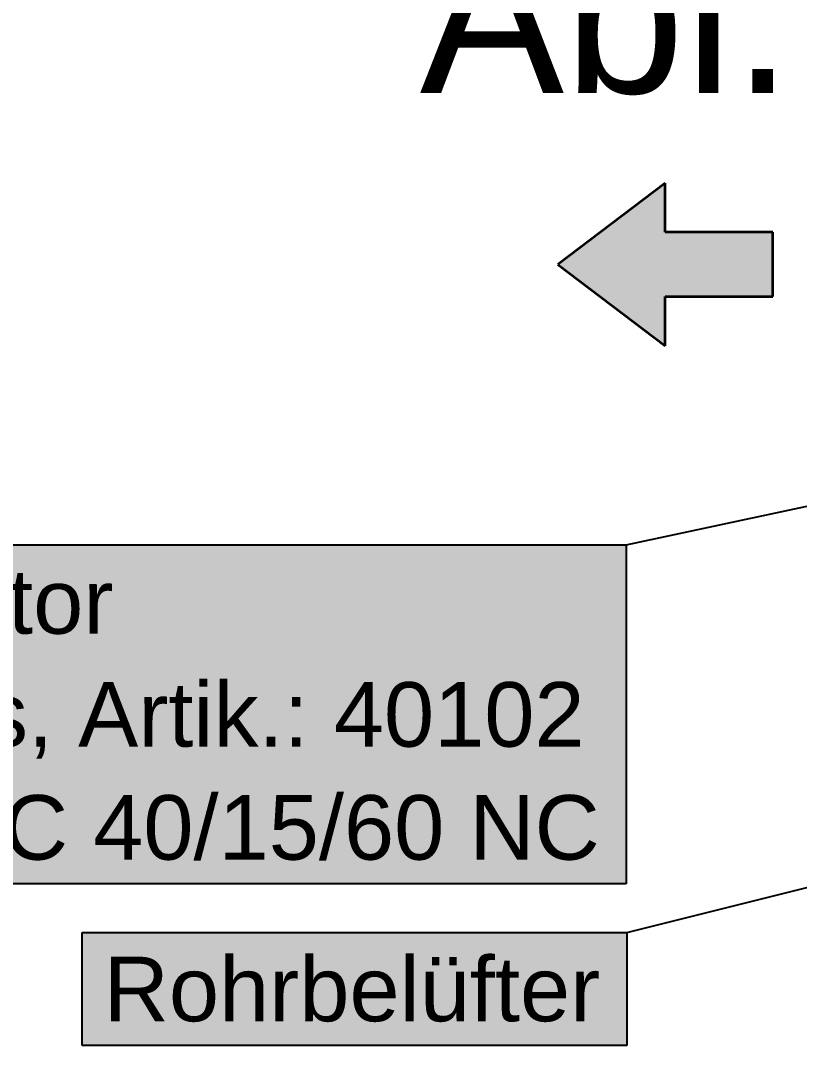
# Model space of a CAD drawing. Extents: x 0 to 756, y -25 to 420.
# Drawn here: x 92.52 to 116.64, y 233.68 to 265.43 of the extents above; entities that cross this region are included whole.
import ezdxf

# ---------------------------------------------------------------- set-up
doc = ezdxf.new("R2010")
doc.units = 0
doc.layers.get('0').update_dxf_attribs({"lineweight": 25})
doc.layers.add('2L_TEXT', color=7, linetype='Continuous', lineweight=25, true_color=0x3300cc)
doc.layers.add('L_Abluft', color=2, linetype='Continuous', lineweight=35, true_color=0xffff00)
doc.layers.add('L_Text', color=7, linetype='Continuous', lineweight=25)
doc.styles.get("Standard").update_dxf_attribs({"font": 'arial.ttf'})

# ---------------------------------------------------------------- blocks, each defined once
blk = doc.blocks.new('Bauteilbeschriftung-A01I5YG7IE', base_point=(76.247, 238.687))
at = {"color": 0, "linetype": 'ByBlock', "lineweight": -2, "ltscale": 0.25}
blk.add_line((111.273, 249.187), (149.032, 257.278), dxfattribs=at)
at = {"color": 0, "lineweight": -2}
for p, q in [((76.247, 249.187), (111.273, 249.187)), ((111.273, 249.187), (111.273, 238.687)), ((111.273, 238.687), (76.247, 238.687))]:
    blk.add_line(p, q, dxfattribs=at)
at = {"color": 7, "linetype": 'ByBlock', "lineweight": -2, "ltscale": 0.25, "true_color": 0xffffff}
for points in [[(76.247, 238.687), (111.273, 238.687), (76.247, 249.187)], [(111.273, 238.687), (76.247, 249.187), (111.273, 249.187)]]:
    blk.add_solid(points, dxfattribs=at)
at = {"color": 0, "linetype": 'ByBlock', "lineweight": -2, "ltscale": 0.25, "char_height": 2, "attachment_point": 1}
for s, insert in [('{\\fArial;Abluftventilator}', (76.913, 248.437)), ('{\\fArial;Fabr.: Helios, Artik.: 40102}', (76.913, 244.937)), ('{\\fArial;Typ: ELS- EC 40/15/60 NC}', (76.913, 241.437))]:
    blk.add_mtext(s, dxfattribs=dict(at, insert=insert))
blk = doc.blocks.new('Bauteilbeschriftung-A01I5YIBIE', base_point=(94.427, 233.68))
at = {"color": 0, "linetype": 'ByBlock', "lineweight": -2, "ltscale": 0.25}
blk.add_line((111.288, 237.18), (149.303, 246.726), dxfattribs=at)
at = {"color": 0, "lineweight": -2}
for p, q in [((94.427, 237.18), (111.288, 237.18)), ((94.427, 233.68), (94.427, 237.18)), ((111.288, 237.18), (111.288, 233.68)), ((111.288, 233.68), (94.427, 233.68))]:
    blk.add_line(p, q, dxfattribs=at)
at = {"color": 0, "linetype": 'ByBlock', "lineweight": -2, "ltscale": 0.25}
for points in [[(149.095, 246.627), (147.266, 246.627), (149.303, 246.726)], [(147.461, 245.851), (149.095, 246.627), (147.266, 246.627)]]:
    blk.add_solid(points, dxfattribs=at)
at = {"color": 7, "linetype": 'ByBlock', "lineweight": -2, "ltscale": 0.25, "true_color": 0xffffff}
for points in [[(94.427, 233.68), (111.288, 233.68), (94.427, 237.18)], [(111.288, 233.68), (94.427, 237.18), (111.288, 237.18)]]:
    blk.add_solid(points, dxfattribs=at)
at = {"color": 0, "linetype": 'ByBlock', "lineweight": -2, "ltscale": 0.25, "insert": (95.094, 236.43), "char_height": 2, "attachment_point": 1}
blk.add_mtext('{\\fArial;Rohrbelüfter}', dxfattribs=at)
blk = doc.blocks.new('MText-A01I5YIPIE', base_point=(104.878, 263.183))
at = {"color": 0, "linetype": 'ByBlock', "lineweight": -2, "ltscale": 0.2, "insert": (104.878, 267.983), "char_height": 4.8, "attachment_point": 1}
blk.add_mtext('{\\fArial;Abl.}', dxfattribs=at)
blk = doc.blocks.new('Blockreferenz-A01I5YIRIE', base_point=(109.157, 255.359))
at = {"color": 0, "linetype": 'ByBlock', "lineweight": -2, "ltscale": 0.35}
for p, q in [((112.482, 260.397), (109.157, 257.878)), ((112.482, 258.878), (112.482, 260.397)), ((115.807, 258.878), (112.482, 258.878)), ((115.807, 256.878), (115.807, 258.878)), ((109.157, 257.878), (112.482, 255.359)), ((112.482, 256.878), (115.807, 256.878)), ((112.482, 255.359), (112.482, 256.878))]:
    blk.add_line(p, q, dxfattribs=at)
for points in [[(110.477, 258.878), (112.482, 258.878), (112.482, 260.397)], [(109.157, 257.878), (115.807, 257.878), (110.477, 258.878)], [(115.807, 257.878), (110.477, 258.878), (115.807, 258.878)], [(110.477, 256.878), (115.807, 256.878), (109.157, 257.878)], [(115.807, 256.878), (109.157, 257.878), (115.807, 257.878)], [(112.482, 255.359), (112.482, 256.878), (110.477, 256.878)]]:
    blk.add_solid(points, dxfattribs=at)

msp = doc.modelspace()

# ---------------------------------------------------------------- block references
at = {"layer": '2L_TEXT', "lineweight": 20, "ltscale": 0.2}
msp.add_blockref('MText-A01I5YIPIE', (104.878, 263.183), dxfattribs=at)
at = {"layer": 'L_Abluft', "ltscale": 0.35}
msp.add_blockref('Blockreferenz-A01I5YIRIE', (109.157, 255.359), dxfattribs=at)
at = {"layer": 'L_Text', "color": 7, "ltscale": 0.25}
for name, p in [('Bauteilbeschriftung-A01I5YG7IE', (76.247, 238.687)), ('Bauteilbeschriftung-A01I5YIBIE', (94.427, 233.68))]:
    msp.add_blockref(name, p, dxfattribs=at)

doc.saveas('drawing.dxf')
